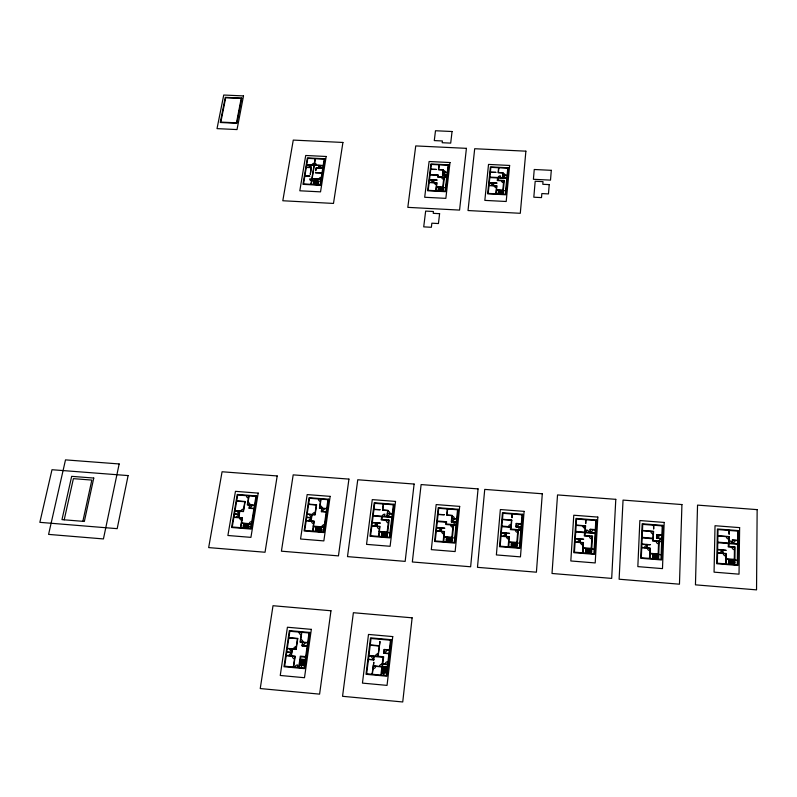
<?xml version="1.0" encoding="UTF-8"?>
<svg xmlns="http://www.w3.org/2000/svg" width="797" height="797" viewBox="0 0 797 797"><rect width="100%" height="100%" fill="white"/><g stroke="black" fill="none" stroke-linecap="round" stroke-linejoin="round"><path stroke-width="1.2" d="M733.469 564.505L733.539 559.892M734.147 564.555L734.216 559.942M734.296 559.374L734.475 546.872M734.834 564.615L735.083 546.911L728.338 546.383M728.388 543.554L728.328 546.951L734.465 547.439M728.697 543.006L728.797 536.849M728.896 530.423L729.145 534.319L729.215 530.443M728.956 546.433L728.996 543.604M729.006 543.036L729.116 536.58L717.888 535.704M728.697 564.117L728.777 559.514M729.434 543.066L729.474 540.794A2.471 2.252 23.8 0 1 731.875 543.265M729.385 564.176L729.454 559.564M730.062 564.226L730.132 559.624M730.739 564.286L730.819 559.673M731.427 564.336L731.497 559.723M732.304 543.295L732.353 539.918L737.614 540.336M732.104 564.396L732.174 559.783M732.612 543.315L732.662 540.236M732.792 564.445L732.851 559.833M722.829 553.208L722.889 549.82M725.639 563.877L725.808 553.746L717.549 553.088M726.037 558.717L726.127 553.477L717.559 552.789M726.256 563.927L726.326 559.315L737.345 560.191M722.51 553.188L722.57 549.791M657.894 559.086L658.063 554.503M658.153 553.935L658.621 541.522M658.561 559.135L659.229 541.571M652.972 538.194L653.241 531.589M653.49 525.213L653.65 529.069L653.799 525.233M652.504 558.647L652.693 554.074M653.181 558.707L653.361 554.124M653.849 558.757L654.028 554.184M654.526 558.807L654.706 554.234M655.194 558.866L655.373 554.294M655.871 558.916L656.051 554.343M656.858 538.294L656.987 534.946M656.539 558.976L656.718 554.393M657.216 559.026L657.395 554.453M649.485 558.408L649.894 548.346L641.724 547.698M650.003 553.287L650.213 548.087L641.744 547.409M650.083 558.458L650.272 553.885L661.151 554.752M646.636 547.798L646.775 544.431M646.945 547.828L647.084 544.451M587.509 553.208L587.788 548.665M588.176 553.267L588.445 548.725M589.959 532.535L590.159 529.208L595.289 529.606M588.844 553.317L589.113 548.774M590.268 532.555L590.447 529.517M589.511 553.367L589.78 548.824M590.169 553.427L590.438 548.884M590.836 553.477L591.105 548.934M591.205 548.376L591.932 536.052M591.504 553.536L592.52 536.092L584.4 535.454M582.527 552.809L583.135 542.827L575.065 542.189M583.145 547.728L583.464 542.568L575.085 541.9M583.125 552.859L583.404 548.316L594.163 549.183M584.57 532.675L584.37 536.012L591.892 536.61M584.898 532.137L585.267 526.06M585.646 519.734L585.725 523.569L585.954 519.754M584.998 535.504L585.167 532.715M585.197 532.157L585.586 525.801L576.151 525.064M586.393 532.247L586.522 530.005A2.391 2.242 12.5 0 1 588.764 532.436M585.516 553.048L585.795 548.505M586.184 553.108L586.453 548.565M586.851 553.158L587.12 548.615M579.927 542.279L580.136 538.941M580.226 542.309L580.435 538.961M511.754 547.111L512.132 542.608M512.411 547.17L512.78 542.657M513.069 547.22L513.437 542.717M513.726 547.27L514.095 542.767M514.384 547.33L514.752 542.817M516.247 527.016L516.516 523.709M515.041 547.38L515.41 542.867M515.699 547.429L516.067 542.926M516.356 547.479L516.725 542.976M516.835 542.418L517.831 530.194M517.014 547.539L518.419 530.244M508.137 546.822L508.974 536.919L501.004 536.281M508.875 541.781L509.303 536.66L501.024 536.002M508.735 546.872L509.114 542.368L519.744 543.215M510.927 526.797L511.465 520.292M511.993 514.005L511.983 517.811L512.292 514.035M511.096 547.061L511.475 542.558M505.816 536.381L506.095 533.063M506.115 536.401L506.394 533.083M502.419 194.149L503.744 180.451M502.947 194.169L504.272 180.471L497.378 180.122M498.185 193.93L498.533 190.363M500.247 177.621L500.416 175.858A2.092 1.763 -4 0 0 498.155 177.522M498.713 193.95L499.061 190.383M499.241 193.98L499.589 190.413M499.769 194.01L500.118 190.443M500.307 194.04L500.646 190.473M500.835 194.06L501.174 190.493M502.339 177.731L502.797 172.949L498.105 172.72L498.603 167.739M502.598 177.741L502.837 175.35M501.363 194.089L501.712 190.523M501.891 194.119L502.24 190.553M493.542 185.581L493.811 182.951M495.844 193.81L496.621 185.96L489.009 185.581M497.597 177.94L497.328 180.57L503.704 180.889M496.113 193.82L496.91 185.751L489.029 185.352M498.862 167.749L498.394 172.511L503.086 172.74L502.857 175.131L507.101 175.34M497.896 180.152L498.115 177.96M493.283 185.571L493.542 182.941M447.366 541.93L447.824 537.457M448.014 541.98L448.472 537.507M448.661 542.04L449.119 537.567M449.309 542.09L449.777 537.616M451.57 521.915L451.909 518.638M449.966 542.139L450.425 537.666M450.614 542.189L451.072 537.716M451.261 542.249L451.72 537.766M451.839 537.218L453.085 525.074M451.919 542.299L453.662 525.123M443.142 541.591L444.168 531.758L436.278 531.131M443.969 536.59L444.497 531.499L436.308 530.842M443.72 541.641L444.188 537.168L454.708 538.005M447.346 508.984L446.689 515.221L451.919 515.629L451.271 521.896L456.302 522.294M447.635 509.004L447.017 514.962L452.238 515.37L451.939 518.359L456.661 518.727M446.061 541.83L446.529 537.357M446.709 541.88L447.177 537.407M441.04 531.22L441.389 527.933M441.339 531.25L441.687 527.953M439.635 190.921L440.054 187.375M440.163 190.951L440.582 187.405M440.681 190.981L441.11 187.434M442.763 174.981L443.062 172.381M384.204 672.917L384.911 666.88M441.209 191.001L441.628 187.454M441.737 191.031L442.156 187.484M385.808 669.669L386.117 666.989M442.255 191.061L443.869 177.442M442.783 191.081L444.387 177.472M435.75 190.722L436.686 182.931L429.145 182.543M439.027 164.81L438.44 169.761L443.082 170L442.494 174.971L446.958 175.191M436.019 190.742L436.975 182.712L429.175 182.324M439.296 164.83L438.729 169.552L443.371 169.781L443.092 172.152L447.296 172.361M438.061 190.842L438.489 187.295M380.896 675.059L383.008 657.306L368.881 656.031M438.589 190.872L439.008 187.325M384.015 653.301L384.433 649.754M381.504 675.119L382.789 664.25L387.611 664.698M382.859 663.652L383.676 656.768L368.951 655.433M439.117 190.901L439.536 187.355M373.355 659.717L373.753 656.469M372.05 674.242L373.823 662.227L372.358 674.272M373.663 659.747L374.062 656.499M433.379 182.533L433.698 179.923M433.648 182.553L433.957 179.933M377.888 656.24L379.98 641.416L378.196 656.27M384.622 516.356L384.891 514.165A2.331 2.192 -17.6 0 0 382.321 516.177M382.61 536.72L383.158 532.276M383.247 536.77L383.795 532.326M383.895 536.819L384.443 532.376M384.543 536.879L385.081 532.436M386.924 516.536L387.651 510.598L382.49 510.19L383.257 504.003M387.222 516.566L387.581 513.587M385.18 536.929L385.728 532.486M385.828 536.979L386.366 532.535M386.465 537.029L387.013 532.585M387.143 532.037L388.617 519.983M387.113 537.078L389.195 520.023L381.335 519.405M378.426 536.381L379.651 526.618L371.84 526M379.352 531.41L379.98 526.359L371.88 525.711M379.013 536.431L379.561 531.988L389.972 532.824M381.673 516.685L381.265 519.953L388.547 520.531M383.546 504.023L382.809 509.941L387.98 510.339L387.621 513.308L392.293 513.676M381.912 519.455L382.251 516.725M381.325 536.62L381.873 532.177M381.962 536.67L382.51 532.227M376.563 526.09L376.971 522.812M376.861 526.11L377.27 522.842M317.256 531.46L317.893 527.046M317.893 531.509L318.531 527.096M298.676 667.487L300.31 656.13L305.659 656.618M302.501 642.392L301.993 645.899L307.114 646.357M318.531 531.559L319.159 527.156M321.739 508.416L321.281 511.654L326.192 512.043M302.302 645.929L302.8 642.422M321.57 511.674L322.028 508.446M299.273 667.547L300.818 656.778L305.57 657.216M319.169 531.619L319.796 527.206M319.806 531.669L320.434 527.255M320.434 531.719L321.071 527.305M302.003 665.365L302.85 659.388M321.699 527.355L321.071 531.768A2.341 2.192 -25.7 0 1 323.682 529.746M303.667 662.148L304.046 659.498M312.494 531.081L313.898 521.377L306.178 520.77M313.5 526.14L314.227 521.128L306.217 520.491M293.326 666.999L294.86 656.469L286.223 655.682M297.44 638.696L295.926 649.117L287.309 648.34M313.062 531.121L313.699 526.717L323.99 527.534M293.635 667.029L295.209 656.19L286.272 655.373M315.353 531.31L315.991 526.897M301.525 632.3L300.1 642.173L307.612 642.85M315.981 531.36L316.618 526.947M320.743 499.141L319.428 508.237L326.65 508.805M301.824 632.33L300.439 641.904L307.652 642.551M321.032 499.161L319.756 507.988L326.69 508.526M316.618 531.41L317.256 526.996M297.351 667.368L297.689 664.967A2.471 2.341 -45.4 0 0 294.97 667.149M291.084 655.821L292.081 649.077M310.85 520.859L311.766 514.643M291.393 655.841L292.379 649.097M311.149 520.879L312.055 514.673M313.221 184.436L313.789 180.939M313.729 184.466L314.297 180.969M314.247 184.496L314.815 180.989M314.755 184.515L315.323 181.019M315.273 184.545L315.841 181.039M318.382 168.028L318.8 165.457M315.781 184.575L316.349 181.068M319.059 165.477L318.68 167.818L322.795 168.028M316.299 184.595L316.867 181.098M316.817 184.625L317.375 181.118M317.326 184.645L317.893 181.148M317.844 184.675L318.401 181.178M310.92 184.316L315.114 158.723M311.189 184.336L315.373 158.733M249.331 508.327L249.869 505.119M246.422 528.132L247.15 523.749M246.99 528.182L247.718 523.798M247.558 528.232L248.285 523.838M248.136 528.272L248.863 523.888M310.82 165.069L310.441 167.41L306.327 167.201M310.661 167.639L311.079 165.079M240.764 527.674L242.427 517.761L233.939 517.084M242.995 527.863L243.733 523.48M243.563 527.903L244.3 523.519M248.813 495.873L247.299 504.919L254.442 505.477M249.092 495.893L247.628 504.66L254.482 505.198M244.141 527.953L244.868 523.569M244.709 527.993L245.436 523.609M245.277 528.042L246.004 523.659M245.855 528.092L246.582 523.709M249.581 505.099L249.053 508.307L253.914 508.685M238.512 517.452L239.558 511.285M238.801 517.472L239.847 511.305M240.475 527.654L242.089 518.02L233.89 517.363M244.828 501.751L243.224 511.295L235.035 510.638M82.858 521.328L91.824 480.083L73.394 478.648L64.208 519.813M386.007 669.689L385.708 670.476L385.609 669.649M303.856 662.168L303.547 662.945L303.468 662.128M246.064 526.807L245.277 526.927L246.004 527.176M318.71 530.274L317.923 530.404L318.661 530.643M430.788 169.163L436.407 169.442L430.759 169.382M490.374 172.112L496.053 172.391L490.354 172.341M306.755 164.64L314.088 165.009M314.347 165.019L323.203 165.457M306.715 164.859L314.048 165.228M314.307 165.238L323.164 165.676M442.803 172.371L447.266 172.59M502.568 175.34L507.071 175.569M310.7 167.42L311.418 167.46L310.282 174.394L311.119 167.669L306.297 167.42M318.421 167.808L316.17 167.699L315.672 170.777L316.389 167.928L322.755 168.247M442.783 174.752L446.987 174.971M489.866 177.103L506.842 177.96M430.131 174.513L438.34 174.922L438.121 176.715L446.738 177.143M489.826 177.552L506.802 178.398M430.081 174.951L437.772 175.33L437.553 177.123L446.679 177.582M322.018 172.839L315.353 172.73L321.988 173.069M429.493 179.714L437.204 180.102L433.937 180.162M489.298 182.722L497.079 183.121L493.781 183.18M429.463 179.933L433.668 180.152M489.278 182.951L493.522 183.161M304.892 175.878L309.993 176.137L304.852 176.097M312.105 178.667L321.012 179.126M311.796 178.976L309.764 178.877A2.072 1.733 -13.4 0 0 311.517 180.72M312.075 178.897L320.972 179.345M436.497 186.747L442.733 187.066M496.511 189.806L502.817 190.134M311.757 180.839L320.663 181.288M436.437 187.195L445.513 187.654M496.461 190.254L505.627 190.722M313.5 182.692L318.123 182.921M438.28 189.068L442.993 189.307M498.364 192.147L503.126 192.386M717.888 535.992L729.106 536.869M308.638 504.132L316.608 504.76L315.134 514.912L307.144 514.284M373.972 509.243L380.229 509.731L373.942 509.522M438.081 514.264L444.397 514.752L438.051 514.543M502.479 519.295L511.794 520.033L511.036 529.098L520.82 529.866M308.598 504.411L316.279 505.009L314.885 514.613L307.184 514.005M502.449 519.584L511.774 520.311M576.141 525.353L585.566 526.09M642.472 530.453L653.56 531.32L653.191 540.525L661.659 541.193M642.462 530.742L653.54 531.609M236.709 500.835L245.157 501.502L243.464 511.594L234.985 510.917M236.659 501.114L245.117 501.781M732.353 540.207L737.614 540.625M521.318 523.798L516.237 523.4L515.938 526.986L521.019 527.385M387.292 513.567L392.254 513.955M451.61 518.618L456.631 519.006M516.217 523.689L521.288 524.087M590.139 529.497L595.279 529.895M661.889 535.036L656.688 534.628L656.549 538.274L661.749 538.682M656.678 534.917L661.879 535.325M717.768 542.149L737.574 543.713M321.609 511.395L326.232 511.764M373.185 515.46L391.895 516.934M451.6 521.636L456.332 522.005M516.267 526.727L521.049 527.106M575.753 531.41L595.1 532.934M717.758 542.717L737.564 544.281M656.867 538.005L661.759 538.393M437.364 520.999L446.599 521.726L446.36 523.988L456.053 524.755M501.891 526.09L511.226 526.817M373.116 516.008L391.825 517.482M575.713 531.978L595.07 533.502M642.173 537.347L653.281 538.224M437.304 521.557L445.961 522.234L445.722 524.496L455.994 525.303M501.841 526.638L510.588 527.335L510.399 529.606L520.78 530.423M642.153 537.905L652.663 538.742L652.564 541.043L661.64 541.761M249.381 508.048L253.954 508.416M717.619 549.402L726.187 550.368L722.879 550.109M717.619 549.691L722.57 550.079M306.706 517.243L311.328 517.612M372.299 522.443L380.388 523.091L377.23 523.121M436.666 527.554L444.836 528.202L441.658 528.232M501.313 532.685L509.582 533.342L506.374 533.372M575.295 538.553L583.663 539.22L580.415 539.25M306.666 517.522L311.288 517.891M372.259 522.722L376.941 523.101M436.636 527.833L441.359 528.212M501.293 532.974L506.065 533.352M575.275 538.842L580.116 539.23M641.884 544.042L650.342 544.71L647.074 544.749M641.874 544.331L646.765 544.72M234.487 513.866L239.06 514.224M234.438 514.135L239.01 514.503M725.728 558.687L734.904 559.424M313.211 526.12L324.07 526.986M379.053 531.39L387.721 532.087M443.67 536.56L452.427 537.268M508.566 541.761L517.422 542.468M582.836 547.698L591.802 548.426M649.694 553.257L658.76 553.985M728.737 561.815L734.864 562.303M241.551 523.021L251.424 523.808M315.672 529.098L321.39 529.557M381.594 534.398L387.382 534.857M446.3 539.589L452.138 540.057M511.285 544.809L517.193 545.278M585.656 550.777L591.633 551.255M241.501 523.3L251.374 524.087M652.594 556.356L658.651 556.844M318.69 530.463L321.231 530.663M243.364 525.661L248.495 526.08M246.034 526.996L248.315 527.176M288.893 637.63L297.789 638.427L296.185 649.445L287.269 648.638M370.246 644.912L379.462 645.739M288.853 637.929L297.739 638.726M370.207 645.221L379.123 646.018M389.344 649.894L384.164 649.425L383.706 653.271L388.896 653.739M384.124 649.734L389.305 650.193M302.342 645.62L307.154 646.058M384.044 652.992L388.926 653.43M286.79 651.856L291.602 652.295M368.483 659.268L374.122 659.786L368.443 659.577M286.751 652.155L291.563 652.594M382.261 663.602L387.681 664.09M300.479 659.169L305.231 659.607M373.385 665.834L381.902 666.611M382.5 666.661L387.322 667.099M373.345 666.133L381.863 666.91M300.379 659.836L305.141 660.265M382.421 667.328L387.242 667.776M300.29 660.494L305.042 660.932M382.341 668.006L387.173 668.444M300.19 661.161L304.952 661.6M382.261 668.673L387.093 669.111M300.09 661.819L304.852 662.257M382.181 669.341L387.013 669.779M300.001 662.486L304.763 662.925M382.102 670.008L386.934 670.456M299.901 663.154L304.663 663.592M382.022 670.685L386.854 671.124M299.811 663.821L304.574 664.25M381.942 671.353L386.774 671.791M299.712 664.479L304.474 664.917M381.863 672.02L386.694 672.469M304.384 665.585L299.622 665.146A2.471 2.341 -45.4 0 1 301.655 667.766M386.615 673.136L381.783 672.698A2.461 2.401 -44.5 0 1 383.915 675.338M375.487 656.021A2.451 2.371 -39.1 0 1 378.177 653.849M375.756 666.352A2.461 2.381 -42.3 0 1 373.056 668.544M379.492 666.392A2.461 2.391 -41.7 0 1 382.191 664.2M385.27 663.871A2.451 2.391 -40.4 0 1 387.96 661.689M373.494 658.601A2.172 2.112 -39.6 0 1 371.621 656.28M386.834 649.973A2.441 2.371 -36.5 0 1 384.154 652.145M294.511 658.85A2.461 2.331 -43.7 0 1 292.489 656.25M293.565 648.897A2.451 2.321 -42.6 0 1 296.275 646.746M300.788 639.543A2.441 2.311 -41.2 0 1 302.81 642.113M305.171 642.631A2.441 2.321 -41.2 0 1 302.462 644.783M291.772 651.179A2.182 2.062 -42.7 0 1 289.969 648.888M288.982 655.622A2.182 2.072 -43.7 0 1 291.403 653.699M301.186 634.651A2.431 2.301 -39.7 0 1 299.164 632.091M720.349 553.008A2.202 2.012 24.3 0 1 722.55 551.145M735.093 540.426A2.471 2.242 23.7 0 1 732.632 542.508M734.436 549.721A2.481 2.252 24.3 0 1 732.025 547.24M725.778 556.037A2.481 2.261 24.5 0 1 723.367 553.546M728.757 539.121A2.461 2.242 23.2 0 1 726.366 536.66M653.151 533.841A2.421 2.242 18.5 0 1 650.84 531.4M659.249 541.004A2.431 2.252 20 0 1 661.739 538.931M659.388 535.136A2.421 2.242 19.1 0 1 656.897 537.208M644.494 547.629A2.162 2.012 19.5 0 1 646.726 545.776M649.794 550.627A2.431 2.261 19.8 0 1 647.483 548.157M658.541 543.793A2.431 2.252 19.8 0 1 656.21 541.332M585.128 528.301A2.381 2.242 11.9 0 1 582.896 525.881M577.805 542.109A2.132 2.012 12.7 0 1 580.047 540.276M592.819 529.706A2.391 2.242 12.7 0 1 590.308 531.758M591.763 538.862A2.391 2.252 13.5 0 1 589.511 536.421M582.996 545.088A2.401 2.261 13.1 0 1 580.754 542.637M508.576 526.608A2.361 2.232 1.9 0 1 511.106 524.575M517.652 532.426A2.361 2.242 3.1 0 1 515.48 530.005M508.785 539.161A2.361 2.252 2 0 1 506.623 536.73M503.714 536.212A2.102 2.002 1.4 0 1 505.985 534.388M518.867 523.898A2.361 2.232 2.6 0 1 516.336 525.94M518.468 529.686A2.361 2.242 3.6 0 1 520.999 527.634M236.51 517.293A2.072 1.893 -30.7 0 1 238.841 515.52M248.385 528.291A2.341 2.152 -30.9 0 1 251.015 526.279M252.121 505.298A2.321 2.122 -29.1 0 1 249.511 507.281M247.997 502.499A2.321 2.122 -29.2 0 1 249.879 504.84M239.23 513.208A2.072 1.893 -30.2 0 1 237.556 511.126M248.455 498.025A2.311 2.112 -28.5 0 1 246.572 495.694M241.73 520.202A2.331 2.132 -30.5 0 1 239.837 517.841M240.973 511.116A2.331 2.122 -30 0 1 243.593 509.124M249.162 523.629A2.341 2.142 -30.5 0 1 251.782 521.627M453.722 524.565A2.341 2.222 -7.2 0 1 456.273 522.533M454.23 518.817A2.341 2.212 -7.8 0 1 451.68 520.849M452.158 516.147A2.341 2.212 -7.8 0 1 454.26 518.538M438.968 531.061A2.082 1.983 -9.9 0 1 441.249 529.248M443.939 533.99A2.341 2.232 -9.4 0 1 441.837 531.569M452.855 527.295A2.341 2.222 -7.7 0 1 450.753 524.894M311.478 516.586A2.072 1.923 -25.3 0 1 309.744 514.483M308.828 520.69A2.072 1.923 -25.9 0 1 311.139 518.907M320.434 501.303A2.311 2.142 -23.4 0 1 318.481 498.962M320.075 505.806A2.321 2.152 -24.1 0 1 322.038 508.157M324.309 508.625A2.321 2.152 -23.9 0 1 321.719 510.618M321.779 526.807A2.341 2.182 -25.2 0 1 324.379 524.785M313.58 523.579A2.331 2.172 -25.7 0 1 311.617 521.198M312.613 514.434A2.331 2.162 -25.1 0 1 315.204 512.431M379.372 528.829A2.341 2.202 -19 0 1 377.34 526.438M388.278 522.732A2.331 2.202 -17.4 0 1 386.246 520.351M389.882 513.766A2.331 2.192 -17.1 0 1 387.312 515.789M387.89 511.116A2.331 2.192 -17.1 0 1 389.912 513.487M374.51 525.92A2.072 1.953 -19.3 0 1 376.812 524.127M318.979 179.016A2.072 1.733 -12.9 0 1 321.291 177.372M312.065 164.899A2.052 1.714 -13.1 0 1 314.367 163.275M310.541 166.792A2.052 1.714 -13.2 0 1 308.808 164.969M321.081 165.577A2.062 1.714 -12.8 0 1 318.78 167.201M314.626 163.285A2.052 1.714 -13 0 1 316.359 165.118M431.536 182.443A1.853 1.564 -7.4 0 1 433.568 180.969M436.477 184.695A2.092 1.763 -7.2 0 1 434.614 182.822M443.301 170.409A2.082 1.753 -6.9 0 1 445.154 172.262M445.134 172.481A2.082 1.753 -6.9 0 1 442.863 174.135M444.666 177.044A2.082 1.753 -6.7 0 1 446.938 175.39M443.66 179.205A2.082 1.753 -6.8 0 1 441.797 177.342M496.441 187.743A2.102 1.773 -4.1 0 1 494.529 185.86M504.919 175.46A2.092 1.763 -3.8 0 1 502.658 177.113M503.027 173.367A2.092 1.763 -3.8 0 1 504.939 175.23M491.42 185.472A1.863 1.574 -4.3 0 1 493.433 183.987M503.535 182.662A2.102 1.773 -3.8 0 1 501.612 180.78M757.15 509.632L756.542 589.87L695.452 584.839L697.544 505.109L757.15 509.632M739.626 527.624L739.028 574.169L714.062 572.146L715.019 525.721L739.626 527.624M737.743 531.111L737.285 564.814L717.35 563.21L718.017 529.577L737.743 531.111M738.351 530.593L737.892 565.442L716.732 563.738L717.42 528.969L738.351 530.593M681.933 504.561L679.462 584.191L619.12 579.22L623.045 500.098L681.933 504.561M662.227 525.89L660.982 559.335L641.296 557.751L642.731 524.376L662.227 525.89M662.845 525.372L661.57 559.952L640.668 558.269L642.163 523.768L662.845 525.372M664.17 522.433L662.486 568.62L637.839 566.617L639.861 520.551L664.17 522.433M615.792 499.34L611.688 578.393L552.012 573.481L557.531 494.927L615.792 499.34M595.817 520.521L593.904 553.726L574.428 552.162L576.54 519.026L595.817 520.521M596.445 520.013L594.472 554.343L573.79 552.68L575.982 518.419L596.445 520.013M597.82 517.084L595.2 562.941L570.821 560.968L573.78 515.231L597.82 517.084M542.299 493.771L536.411 572.196L477.473 567.334L484.735 489.398L542.299 493.771M522.045 514.792L519.375 547.728L500.147 546.184L502.997 513.308L522.045 514.792M549.223 184.615L548.466 193.91L541.85 193.571L541.512 197.606L533.811 197.208L535.186 181.248L543.016 181.646L542.797 184.286L549.223 184.615M522.673 514.284L519.923 548.336L499.5 546.692L502.459 512.71L522.673 514.284M551.295 170.329L550.508 180.132L533.402 179.285L534.249 169.492L551.295 170.329M524.107 511.375L520.451 556.874L496.372 554.921L500.347 509.542L524.107 511.375M525.881 151.171L520.292 213.297L468.018 210.538L474.693 148.73L525.881 151.171M507.779 168.187L505.288 194.289L488.212 193.412L490.862 167.36L507.779 168.187M508.347 167.778L505.766 194.767L487.644 193.83L490.384 166.892L508.347 167.778M478.061 488.9L470.638 566.777L412.338 561.975L421.115 484.576L478.061 488.9M509.632 165.457L506.205 201.492L484.835 200.386L488.521 164.421L509.632 165.457M457.568 509.771L454.26 542.488L435.232 540.954L438.719 508.307L457.568 509.771M458.195 509.273L454.788 543.096L434.584 541.472L438.201 507.719L458.195 509.273M459.68 506.394L455.137 551.564L431.307 549.631L436.178 504.571L459.68 506.394M412.129 617.824L402.734 701.968L342.551 696.299L353.38 612.714L412.129 617.824M466.414 148.342L459.57 210.089L407.815 207.359L415.735 145.921L466.414 148.342M392.742 636.584L387.043 685.39L362.446 683.109L368.493 634.432L392.742 636.584M448.123 165.258L445.095 191.2L428.188 190.334L431.366 164.431L448.123 165.258M452.058 131.515L450.703 143.121L442.196 142.723L442.405 140.969L434.285 140.591L435.491 130.748L452.058 131.515M448.691 164.849L445.563 191.679L427.62 190.752L430.908 163.973L448.691 164.849M450.006 162.538L445.852 198.363L424.691 197.267L429.105 161.512L450.006 162.538M414.111 484.048L405.165 561.377L347.492 556.625L357.753 479.764L414.111 484.048M439.605 213.676L438.44 223.549L431.854 223.19L431.366 227.284L423.715 226.866L425.648 211.085L433.438 211.504L433.219 213.337L439.605 213.676M390.48 640.22L386.336 675.557L366.69 673.754L371.033 638.497L390.48 640.22M391.148 639.682L386.864 676.225L366.012 674.302L370.515 637.849L391.148 639.682M393.369 504.79L389.424 537.268L370.605 535.753L374.729 503.335L393.369 504.79M394.007 504.282L389.942 537.875L369.957 536.261L374.221 502.748L394.007 504.282M395.531 501.423L390.112 546.284L366.54 544.371L372.279 499.619L395.531 501.423M330.974 610.761L319.597 694.137L260.24 688.548L273.012 605.72L330.974 610.761M348.927 479.097L338.456 555.888L281.421 551.185L293.186 474.873L348.927 479.097M309.017 632.967L304.046 667.986L284.668 666.202L289.839 631.254L309.017 632.967M327.946 499.699L323.363 531.958L304.753 530.453L309.505 498.264L327.946 499.699M309.684 632.429L304.554 668.643L283.991 666.75L289.341 630.616L309.684 632.429M328.593 499.201L323.861 532.555L304.095 530.961L309.027 497.687L328.593 499.201M311.338 629.361L304.494 677.719L280.245 675.467L287.418 627.239L311.338 629.361M330.157 496.362L323.851 540.904L300.549 539.011L307.164 494.578L330.157 496.362M342.919 142.454L333.485 203.434L282.805 200.754L293.266 140.093L342.919 142.454M277.187 475.948L265.042 552.251L208.665 547.589L222.074 471.764L277.187 475.948M324.21 159.171L320.105 184.794L303.547 183.948L307.801 158.364L324.21 159.171M324.787 158.762L320.543 185.253L302.97 184.356L307.363 157.906L324.787 158.762M326.182 156.481L320.533 191.858L299.811 190.782L305.709 155.485L326.182 156.481M258.198 493.114L250.925 537.367L227.892 535.494L235.464 491.341L258.198 493.114M255.937 496.431L250.647 528.481L232.246 526.986L237.705 495.007L255.937 496.431M256.584 495.933L251.125 529.069L231.588 527.494L237.237 494.429L256.584 495.933M241.192 98.459L236.47 122.828L220.839 122.1L225.69 97.772L241.192 98.459M241.77 98.061L236.888 123.276L220.261 122.499L225.272 97.334L241.77 98.061M243.513 95.909L237.018 129.572L217.023 128.626L223.738 95.032L243.513 95.909M128.118 475.58L117.179 528.66L39.85 522.344L51.994 469.722L128.118 475.58M119.161 463.954L103.431 538.931L48.587 534.398L65.503 459.879L119.161 463.954M93.767 478.051L84.352 521.447L61.977 519.634L71.67 476.347L93.767 478.051"/></g></svg>
